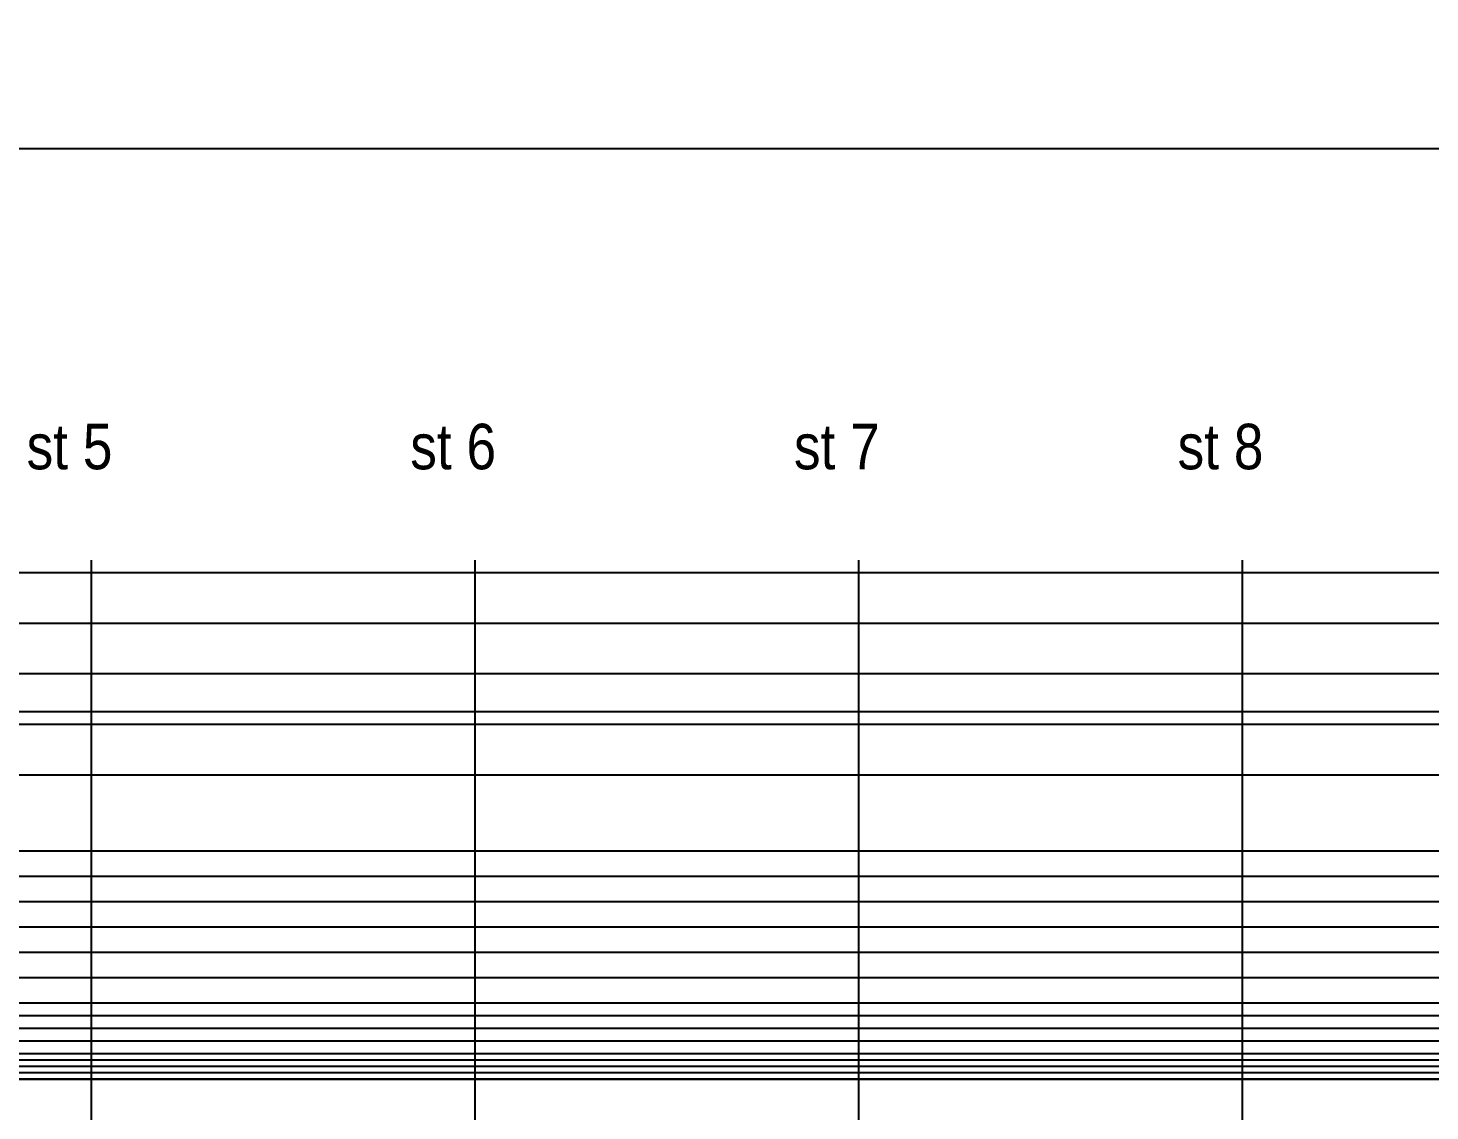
# Model space of a CAD drawing. Header units: millimetres. Extents: x -190954 to 154095, y 101 to 64253.
# Drawn here: x 74.43 to 111.33, y 140.33 to 168.84 of the extents above; entities that cross this region are included whole.
import ezdxf

# ---------------------------------------------------------------- set-up
doc = ezdxf.new("R2010")
doc.units = ezdxf.units.MM
for name, color, linetype in [('B1', 179, 'Continuous'), ('B2', 179, 'Continuous'), ('B3', 179, 'Continuous'), ('B4', 179, 'Continuous'), ('GRID', 179, 'Continuous'), ('WL20', 179, 'Continuous')]:
    doc.layers.add(name, color=color, linetype=linetype)
doc.styles.add('SLDTEXTSTYLE0', font='TXT', dxfattribs={"width": 0.75})
doc.styles.add('SLDTEXTSTYLE2', font='TXT', dxfattribs={"width": 0.875})
doc.dimstyles.new('SLDDIMSTYLE0', dxfattribs={"dimtxt": 3.175, "dimasz": 3.302, "dimexe": 0, "dimexo": 0.0625, "dimgap": 0.79375, "dimtad": 0, "dimtih": 1, "dimtoh": 1, "dimlfac": 1500, "dimrnd": 1e-09, "dimzin": 4, "dimdsep": 46, "dimtxsty": 'SLDTEXTSTYLE0', "dimsah": 1, "dimcen": 0.09, "dimadec": 0, "dimazin": 1, "dimtfac": 1, "dimtofl": 0, "dimtmove": 0, "dimatfit": 3, "dimfxl": 0, "dimfrac": 2, "dimtolj": 1, "dimtzin": 12, "dimarcsym": 0})

# ---------------------------------------------------------------- blocks, each defined once
blk = doc.blocks.new('_D')
at = {"layer": 'WL20'}
for p, q in [((25.597, 126.417), (25.597, 168.839)), ((227.596, 126.417), (227.596, 168.839)), ((25.597, 165.664), (126.8, 165.664)), ((227.596, 165.664), (146.741, 165.664))]:
    blk.add_line(p, q, dxfattribs=at)
for points in [[(25.597, 165.664), (28.899, 165.156), (28.899, 166.172)], [(227.596, 165.664), (224.294, 166.172), (224.294, 165.156)]]:
    blk.add_solid(points, dxfattribs=at)
at = {"layer": 'WL20', "insert": (126.8, 167.237), "char_height": 3.175, "attachment_point": 1, "style": 'SLDTEXTSTYLE0'}
blk.add_mtext('302998.00', dxfattribs=at)

msp = doc.modelspace()

# ---------------------------------------------------------------- linework, layer by layer
at = {"layer": 'B1', "color": 211}
for p, q in [((72.561588, 141.1652667), (77.3249573, 141.1652667)), ((77.3249573, 141.1652667), (81.725216, 141.1652667)), ((81.725216, 141.1652667), (85.762364, 141.1652667)), ((85.762364, 141.1652667), (89.4364007, 141.1652667)), ((89.4364007, 141.1652667), (92.753532, 141.1652667)), ((92.753532, 141.1652667), (95.8302887, 141.1652667)), ((95.8302887, 141.1652667), (98.7107993, 141.1652667)), ((98.7107993, 141.1652667), (101.395064, 141.1652667)), ((101.395064, 141.1652667), (103.8830833, 141.1652667)), ((103.8830833, 141.1652667), (106.1748573, 141.1652667)), ((106.1748573, 141.1652667), (108.265048, 141.1652667)), ((108.265048, 141.1652667), (110.115014, 141.1652667)), ((110.115014, 141.1652667), (111.71707, 141.1652667))]:
    msp.add_line(p, q, dxfattribs=at)
at = {"layer": 'B2', "color": 211}
for p, q in [((73.47468, 141.1652667), (77.8911687, 141.1652667)), ((77.8911687, 141.1652667), (82.0241493, 141.1652667)), ((82.0241493, 141.1652667), (85.8746887, 141.1652667)), ((85.8746887, 141.1652667), (89.4431827, 141.1652667)), ((89.4431827, 141.1652667), (92.7325453, 141.1652667)), ((92.7325453, 141.1652667), (95.8017967, 141.1652667)), ((95.8017967, 141.1652667), (98.673394, 141.1652667)), ((98.673394, 141.1652667), (101.347308, 141.1652667)), ((101.347308, 141.1652667), (103.8234893, 141.1652667)), ((103.8234893, 141.1652667), (106.10187, 141.1652667)), ((106.10187, 141.1652667), (108.1778053, 141.1652667)), ((108.1778053, 141.1652667), (110.0182047, 141.1652667)), ((110.0182047, 141.1652667), (111.616498, 141.1652667))]:
    msp.add_line(p, q, dxfattribs=at)
at = {"layer": 'B3', "color": 211}
for p, q in [((74.2159687, 141.1652667), (78.3373353, 141.1652667)), ((78.3373353, 141.1652667), (82.2474387, 141.1652667)), ((82.2474387, 141.1652667), (84.021658, 141.1652667)), ((84.021658, 141.1652667), (85.9422167, 141.1652667)), ((85.9422167, 141.1652667), (89.4183847, 141.1652667)), ((89.4183847, 141.1652667), (92.6740267, 141.1652667)), ((92.6740267, 141.1652667), (95.7225947, 141.1652667)), ((95.7225947, 141.1652667), (98.5695153, 141.1652667)), ((98.5695153, 141.1652667), (101.2145333, 141.1652667)), ((101.2145333, 141.1652667), (103.65727, 141.1652667)), ((103.65727, 141.1652667), (105.897212, 141.1652667)), ((105.897212, 141.1652667), (107.9312773, 141.1652667)), ((107.9312773, 141.1652667), (109.7414027, 141.1652667)), ((109.7414027, 141.1652667), (111.324126, 141.1652667)), ((111.324126, 141.1652667), (111.72042, 141.1652667))]:
    msp.add_line(p, q, dxfattribs=at)
at = {"layer": 'B4', "color": 211}
for p, q in [((71.8390513, 141.1713167), (75.1785293, 141.1683027)), ((75.1785293, 141.1683027), (78.8964547, 141.1666447)), ((78.8964547, 141.1666447), (81.109088, 141.1661133)), ((81.109088, 141.1661133), (82.4966933, 141.1658853)), ((82.4966933, 141.1658853), (85.9640593, 141.1655413)), ((85.9640593, 141.1655413), (89.2885393, 141.165388)), ((89.2885393, 141.165388), (92.460956, 141.165322)), ((92.460956, 141.165322), (95.4345947, 141.1652933)), ((95.4345947, 141.1652933), (98.19183, 141.1652813)), ((98.19183, 141.1652813), (100.7308327, 141.1652767)), ((100.7308327, 141.1652767), (103.0490293, 141.165276)), ((103.0490293, 141.165276), (105.1430133, 141.165276)), ((105.1430133, 141.165276), (107.013802, 141.1652753)), ((107.013802, 141.1652753), (108.696546, 141.16527)), ((108.696546, 141.16527), (110.2002747, 141.1652513)), ((110.2002747, 141.1652513), (110.81164, 141.1652347)), ((110.81164, 141.1652347), (111.5329313, 141.165204))]:
    msp.add_line(p, q, dxfattribs=at)
at = {"layer": 'GRID', "color": 135}
for p, q in [((76.0972687, 125.1466667), (76.0972687, 154.8319333)), ((86.1972687, 125.1466667), (86.1972687, 154.8319333)), ((96.2972687, 125.1466667), (96.2972687, 154.8319333)), ((106.3972693, 125.1466667), (106.3972693, 154.8319333)), ((251.23, 154.4986), (21.19727, 154.4986)), ((251.23, 153.1652667), (21.19727, 153.1652667)), ((251.23, 151.8319333), (21.19727, 151.8319333)), ((251.23, 150.4986), (21.19727, 150.4986)), ((251.23, 149.1652667), (21.19727, 149.1652667)), ((251.23, 147.1652667), (21.19727, 147.1652667)), ((251.23, 146.4986), (21.19727, 146.4986)), ((251.23, 145.8319333), (21.19727, 145.8319333)), ((251.23, 145.1652667), (21.19727, 145.1652667)), ((251.23, 144.4986), (21.19727, 144.4986)), ((251.23, 143.8319333), (21.19727, 143.8319333)), ((251.23, 143.1652667), (21.19727, 143.1652667)), ((251.23, 142.8319333), (21.19727, 142.8319333)), ((251.23, 142.4986), (21.19727, 142.4986)), ((251.23, 142.1652667), (21.19727, 142.1652667)), ((251.23, 141.8319333), (21.19727, 141.8319333)), ((251.23, 141.6652667), (21.19727, 141.6652667)), ((251.23, 141.4986), (21.19727, 141.4986)), ((251.23, 141.3319333), (21.19727, 141.3319333)), ((251.23, 141.1652667), (21.19727, 141.1652667))]:
    msp.add_line(p, q, dxfattribs=at)
at = {"layer": 'GRID', "color": 2}
msp.add_line((251.23, 150.8319333), (21.19727, 150.8319333), dxfattribs=at)
at = {"layer": 'GRID', "color": 255}
msp.add_line((251.23, 141.1652667), (21.19727, 141.1652667), dxfattribs=at)

# ---------------------------------------------------------------- texts
at = {"layer": 'GRID', "color": 255, "char_height": 1.198504, "attachment_point": 1, "style": 'SLDTEXTSTYLE2'}
for s, insert in [('st 5', (74.3902757, 158.419676)), ('st 6', (84.4902751, 158.419676)), ('st 7', (94.5902751, 158.419676)), ('st 8', (104.6902757, 158.419676))]:
    msp.add_mtext(s, dxfattribs=dict(at, insert=insert))

# ---------------------------------------------------------------- dimensions: what is measured, and where the dimension line sits
at = {"layer": 'WL20'}
dim = msp.add_linear_dim(base=(25.5972687, 165.6644439), p1=(227.595936, 125.1466667), p2=(25.5972687, 125.1466667), dimstyle='SLDDIMSTYLE0', dxfattribs=at)
dim.commit()
dim.dimension.update_dxf_attribs({"geometry": '_D', "text_midpoint": (136.7707445, 165.6644439), "dimtype": 160})

doc.saveas('drawing.dxf')
